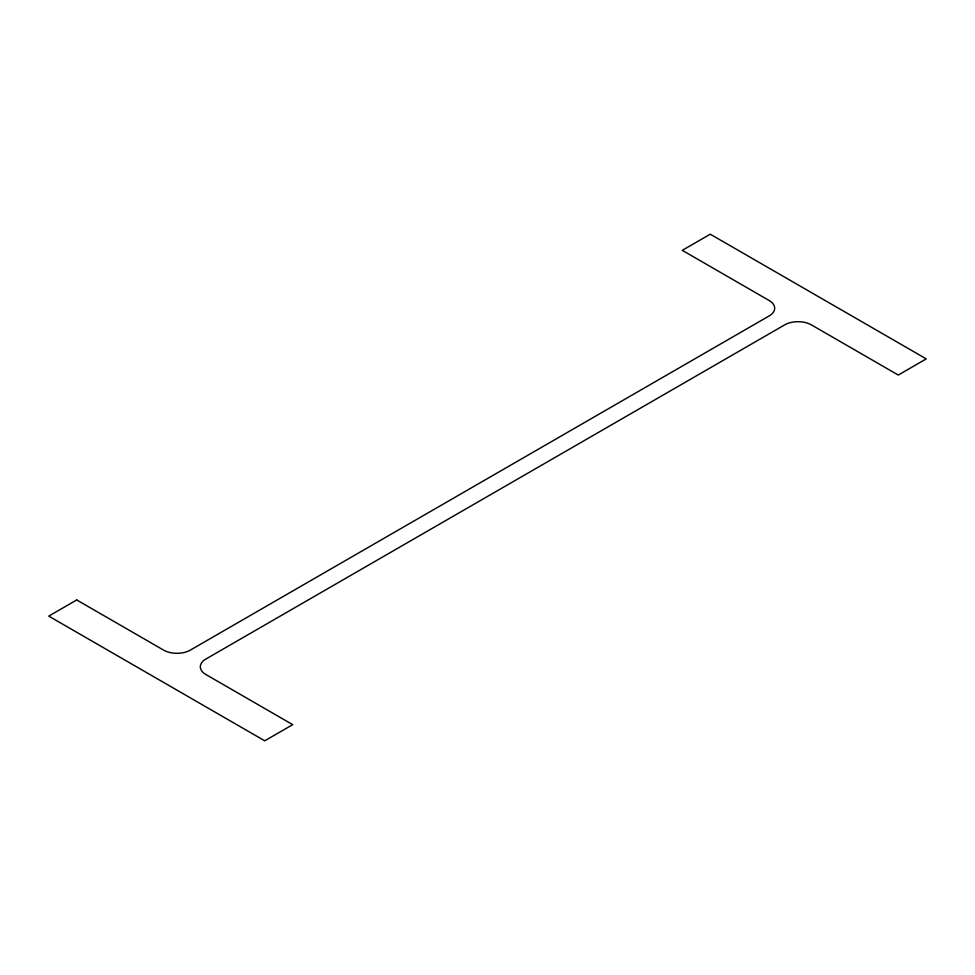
<?xml version="1.0" encoding="UTF-8"?>
<svg xmlns="http://www.w3.org/2000/svg" width="975" height="975" viewBox="0 0 975 975"><rect width="100%" height="100%" fill="white"/><g stroke="black" fill="none" stroke-linecap="round" stroke-linejoin="round"><path stroke-width="1.46" d="M76.733 599.954L48.75 616.115L264.737 740.805L292.719 724.657L205.847 674.493A18.903 10.908 0 0 1 205.847 659.063L784.668 324.882A18.903 10.908 0 0 1 811.395 324.882L898.267 375.046L926.25 358.885L710.263 234.195L682.281 250.343L769.153 300.507A18.903 10.908 0 0 1 769.153 315.937L190.332 650.118A18.903 10.908 0 0 1 163.605 650.118L76.733 599.954"/></g></svg>
